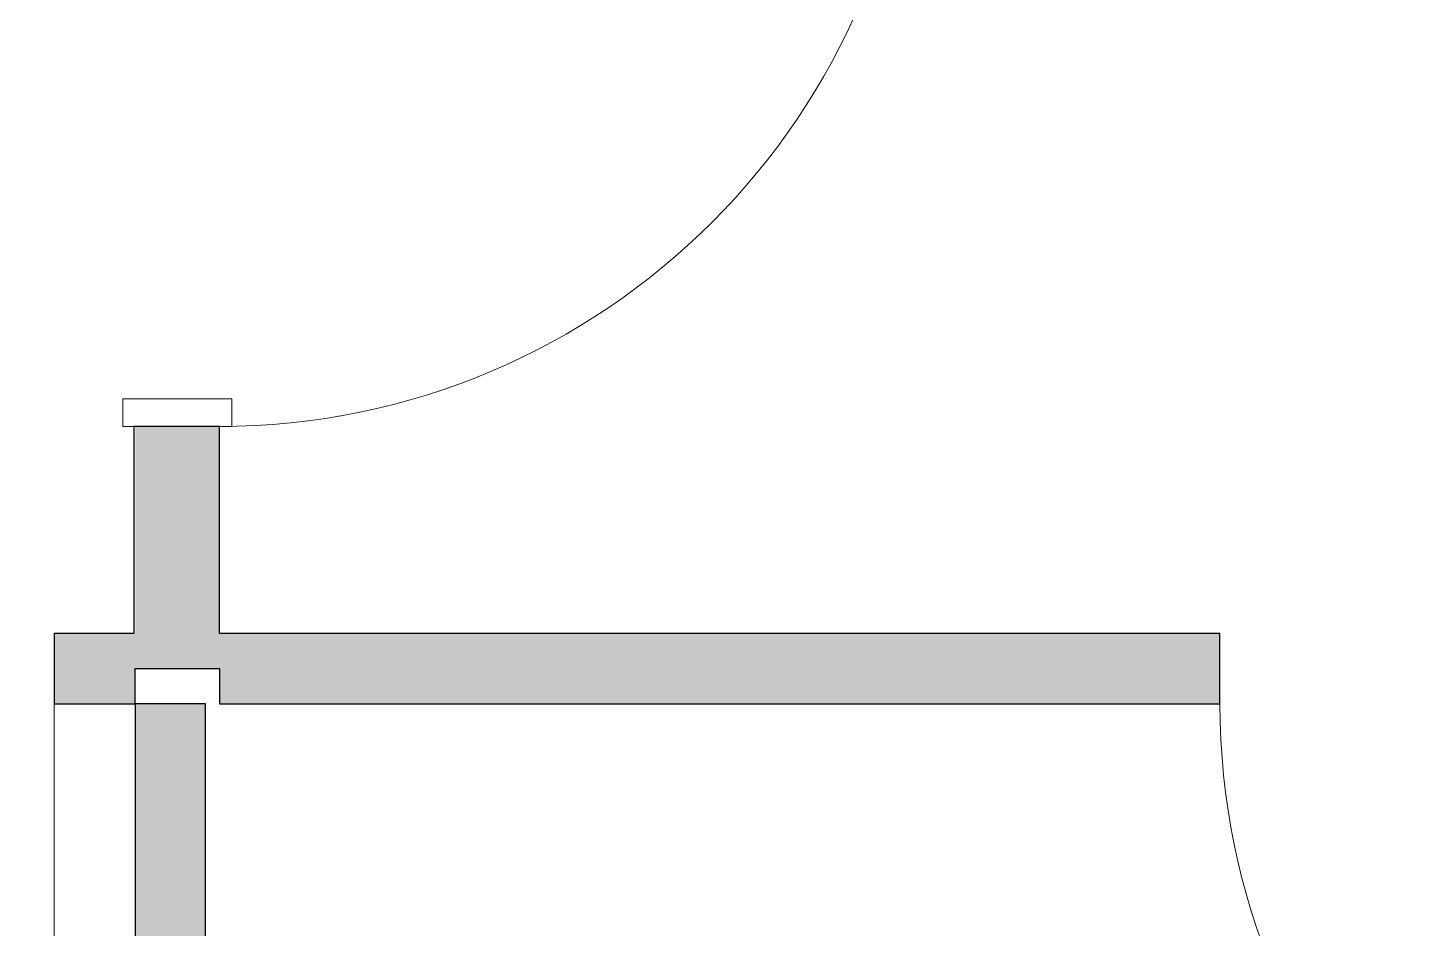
# Model space of a CAD drawing. Header units: millimetres. Extents: x 155927 to 326028, y -36033 to 97293.
# Drawn here: x 206393 to 208416, y 13181 to 14485 of the extents above; entities that cross this region are included whole.
import ezdxf

# ---------------------------------------------------------------- set-up
doc = ezdxf.new("R2010")
doc.units = ezdxf.units.MM
doc.header["$MEASUREMENT"] = 0
for name, color, linetype, lineweight in [('A-DOOR', 4, 'CONTINUOUS', 9), ('A-DOOR-FRAM', 4, 'CONTINUOUS', 18), ('A-WALL-PATT', 7, 'CONTINUOUS', 9), ('I-WALL', 7, 'CONTINUOUS', 9)]:
    doc.layers.add(name, color=color, linetype=linetype, lineweight=lineweight)

msp = doc.modelspace()

# ---------------------------------------------------------------- hatches: boundary and pattern name
at = {"layer": 'A-WALL-PATT'}
h = msp.add_hatch(color=256, dxfattribs=at)
h.paths.add_polyline_path([(206548.8, 13556.6), (206670.8, 13556.6), (206670.8, 13907.6), (206548.8, 13907.6), (206548.8, 13607.6)], flags=0)
h.paths.add_polyline_path([(206670.8, 14917.6), (206670.8, 15208.6), (206548.8, 15208.6), (206548.8, 14917.6)], flags=0)
h = msp.add_hatch(color=256, dxfattribs=at)
h.paths.add_polyline_path([(204186.9, 13505.6), (205421.3, 13505.6), (205421.3, 13607.6), (202325.8, 13607.6), (202325.8, 13505.6), (203883.6, 13505.6)], flags=0)
h.paths.add_polyline_path([(206548.8, 13505.6), (206548.8, 13607.6), (206431.3, 13607.6), (206431.3, 13505.6)], flags=0)
h = msp.add_hatch(color=256, dxfattribs=at)
h.paths.add_polyline_path([(222850.8, 13505.6), (222850.8, 13607.6), (222631.3, 13607.6), (222631.3, 13505.6), (222748.8, 13505.6)], flags=0)
h.paths.add_polyline_path([(207219.8, 13505.6), (208121.3, 13505.6), (208121.3, 13607.6), (206670.8, 13607.6), (206670.8, 13505.6)], flags=0)
h.paths.add_polyline_path([(221621.3, 13505.6), (221621.3, 13607.6), (219907.3, 13607.6), (219907.3, 13505.6), (221171.1, 13505.6)], flags=0)
h.paths.add_polyline_path([(209350.8, 13505.6), (210797.3, 13505.6), (210797.3, 13607.6), (209131.3, 13607.6), (209131.3, 13505.6), (209248.8, 13505.6)], flags=0)
h.paths.add_polyline_path([(218897.3, 13505.6), (218897.3, 13607.6), (217183.3, 13607.6), (217183.3, 13505.6), (218138.2, 13505.6)], flags=0)
h.paths.add_polyline_path([(212026.8, 13505.6), (213497.3, 13505.6), (213497.3, 13607.6), (211807.3, 13607.6), (211807.3, 13505.6), (211924.8, 13505.6)], flags=0)
h.paths.add_polyline_path([(216173.3, 13505.6), (216173.3, 13607.6), (214507.3, 13607.6), (214507.3, 13505.6), (215711.9, 13505.6)], flags=0)
msp.add_hatch(color=256, dxfattribs=at).paths.add_polyline_path([(206650.8, 9369.6), (206650.8, 13505.6), (206548.8, 13505.6), (206548.8, 9369.6), (206613.2, 9369.6)], flags=0)

# ---------------------------------------------------------------- linework, layer by layer
at = {"layer": 'A-DOOR'}
msp.add_line((206431.3, 13505.6), (206431.3, 12495.6), dxfattribs=at)
for centre, start, end in [((206670.8, 14917.6), 270, 0), ((206431.3, 13505.6), 180, 270), ((209131.3, 13505.6), 180, 270)]:
    msp.add_arc(centre, 1010, start, end, dxfattribs=at)
at = {"layer": 'A-DOOR-FRAM', "lineweight": 20}
for p, q in [((206530.8, 13947.6), (206688.8, 13947.6)), ((206530.8, 13907.6), (206530.8, 13947.6)), ((206688.8, 13947.6), (206688.8, 13907.6)), ((206548.8, 13907.6), (206530.8, 13907.6)), ((206688.8, 13907.6), (206670.8, 13907.6))]:
    msp.add_line(p, q, dxfattribs=at)
at = {"layer": 'I-WALL', "lineweight": 30}
for p, q in [((206548.8, 13907.6), (206546.8, 13907.6)), ((206546.8, 13907.6), (206546.8, 13607.6)), ((206670.8, 13907.6), (206548.8, 13907.6)), ((206670.8, 13607.6), (206670.8, 13907.6)), ((206546.8, 13607.6), (206431.3, 13607.6)), ((206431.3, 13607.6), (206431.3, 13505.6)), ((208121.3, 13607.6), (206670.8, 13607.6)), ((208121.3, 13505.6), (208121.3, 13607.6)), ((206548.8, 13556.6), (206670.8, 13556.6)), ((206548.8, 13505.6), (206548.8, 13556.6)), ((206670.8, 13556.6), (206670.8, 13505.6)), ((206431.3, 13505.6), (206548.8, 13505.6)), ((206548.8, 13505.6), (206548.8, 9369.6)), ((206599.8, 13505.6), (206548.8, 13505.6)), ((206609.8, 13505.6), (206599.8, 13505.6)), ((206650.8, 13505.6), (206609.8, 13505.6)), ((206650.8, 9369.6), (206650.8, 13505.6)), ((206670.8, 13505.6), (208121.3, 13505.6))]:
    msp.add_line(p, q, dxfattribs=at)

doc.saveas('drawing.dxf')
